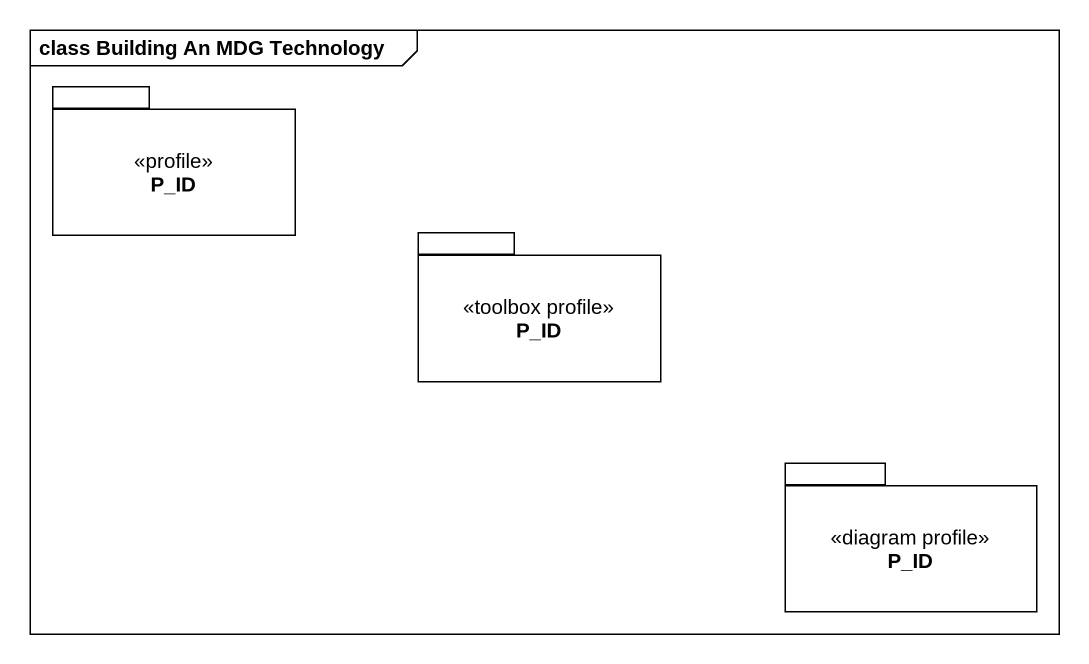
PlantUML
@startuml
mainframe class Building An MDG Technology
package P_ID <<profile>> {
}
package "P_ID" as P_ID_2 <<toolbox profile>> {
}
package "P_ID" as P_ID_3 <<diagram profile>> {
}
@enduml
